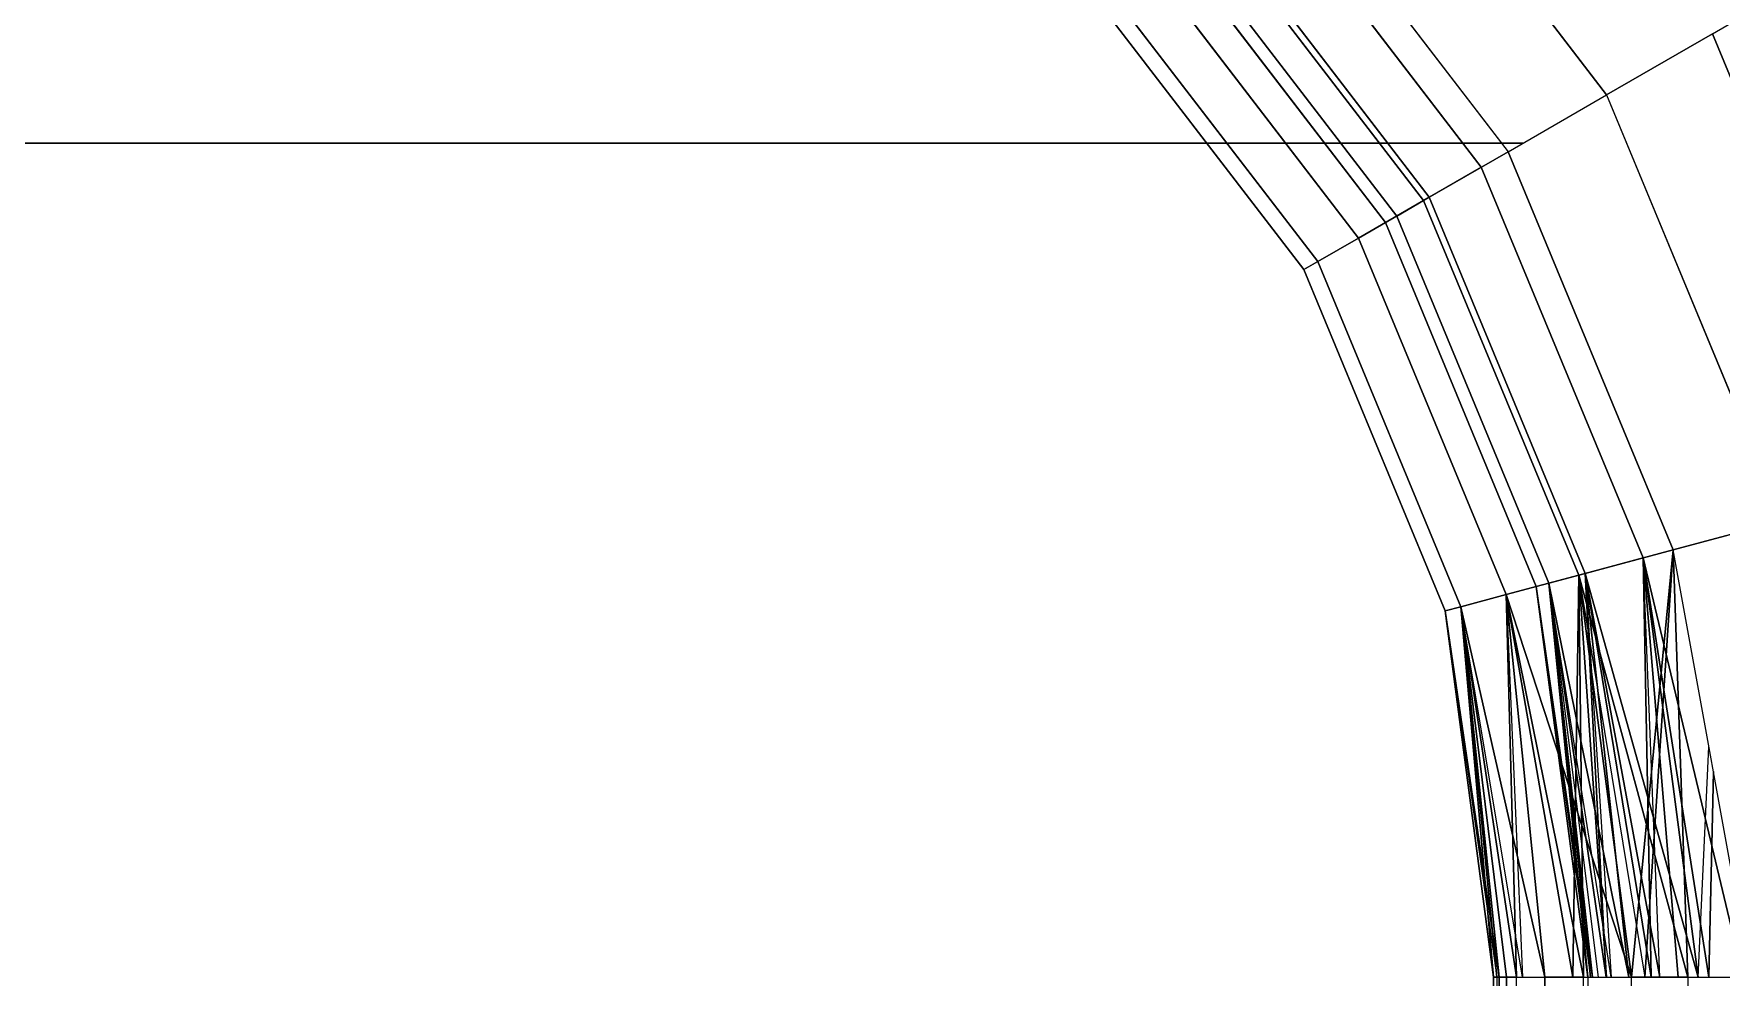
# Model space of a CAD drawing. Header units: centimetres. Extents: x -13467 to 3766, y -437 to 1921.
# Drawn here: x -4207.863 to -4206.074, y 188.8 to 189.8 of the extents above; entities that cross this region are included whole.
import ezdxf

# ---------------------------------------------------------------- set-up
doc = ezdxf.new("R2010")
doc.units = ezdxf.units.CM
doc.layers.add('M-EQPM', color=7, linetype='Continuous', lineweight=9)

# ---------------------------------------------------------------- blocks, each defined once
blk = doc.blocks.new('EQ-04-006 - EQ-04-006_dwg_Agrupar_314-1538746-Sección 1-2')
at = {"layer": 'M-EQPM', "color": 136, "true_color": 0x007f7f}
for p, q in [((-3654.9766, 189.6586), (-3655.2495, 190.0142)), ((-3654.9766, 189.6586), (-3655.2495, 190.0142)), ((-3654.9766, 189.6586), (-3655.2495, 190.0142)), ((-3655.2495, 190.0142), (-3654.9766, 189.6586)), ((-3655.0316, 189.6268), (-3655.2944, 189.9693)), ((-3655.0316, 189.6268), (-3655.2944, 189.9693)), ((-3655.0378, 189.6232), (-3655.2995, 189.9642)), ((-3655.0378, 189.6232), (-3655.2995, 189.9642)), ((-3655.078, 189.6), (-3655.3323, 189.9314)), ((-3655.0662, 189.6068), (-3655.3227, 189.941)), ((-3655.0662, 189.6068), (-3655.3227, 189.941)), ((-3655.1066, 189.5835), (-3655.3556, 189.908)), ((-3655.1066, 189.5835), (-3655.3556, 189.908)), ((-3655.1646, 189.55), (-3655.403, 189.8607)), ((-3655.1499, 189.5585), (-3655.391, 189.8727)), ((-3655.1499, 189.5585), (-3655.391, 189.8727)), ((-3655.0378, 189.6232), (-3654.9481, 189.675)), ((-3654.9481, 189.675), (-3655.0378, 189.6232)), ((-3655.0316, 189.6268), (-3654.9766, 189.6586)), ((-3654.9766, 189.6586), (-3655.0316, 189.6268)), ((-3654.805, 189.2444), (-3654.9766, 189.6586)), ((-3654.805, 189.2444), (-3654.9766, 189.6586)), ((-3654.9766, 189.6586), (-3654.805, 189.2444)), ((-3654.805, 189.2444), (-3654.9766, 189.6586)), ((-3655.0662, 189.6068), (-3655.0316, 189.6268)), ((-3655.0316, 189.6268), (-3655.0662, 189.6068)), ((-3654.8664, 189.228), (-3655.0316, 189.6268)), ((-3654.8664, 189.228), (-3655.0316, 189.6268)), ((-3655.1066, 189.5835), (-3655.0378, 189.6232)), ((-3655.0378, 189.6232), (-3655.1066, 189.5835)), ((-3654.8733, 189.2261), (-3655.0378, 189.6232)), ((-3654.8733, 189.2261), (-3655.0378, 189.6232)), ((-3655.0662, 189.6068), (-3655.078, 189.6)), ((-3655.078, 189.6), (-3655.0662, 189.6068)), ((-3654.9182, 189.2141), (-3655.078, 189.6)), ((-3654.905, 189.2176), (-3655.0662, 189.6068)), ((-3654.905, 189.2176), (-3655.0662, 189.6068)), ((-3655.1066, 189.5835), (-3655.1499, 189.5585)), ((-3655.1066, 189.5835), (-3655.1499, 189.5585)), ((-3654.9501, 189.2056), (-3655.1066, 189.5835)), ((-3654.9501, 189.2056), (-3655.1066, 189.5835)), ((-3655.1499, 189.5585), (-3655.1646, 189.55)), ((-3655.1646, 189.55), (-3655.1499, 189.5585)), ((-3654.9983, 189.1926), (-3655.1499, 189.5585)), ((-3654.9983, 189.1926), (-3655.1499, 189.5585)), ((-3655.0148, 189.1882), (-3655.1646, 189.55)), ((-3654.8733, 189.2261), (-3654.7733, 189.2529)), ((-3654.7733, 189.2529), (-3654.8733, 189.2261)), ((-3654.7733, 189.2529), (-3654.8031, 188.8)), ((-3654.8031, 188.8), (-3654.7733, 189.2529)), ((-3654.7733, 189.2529), (-3654.8031, 188.8)), ((-3654.7576, 188.8), (-3654.7733, 189.2529)), ((-3654.7733, 189.2529), (-3654.7576, 188.8)), ((-3654.7733, 189.2529), (-3654.7576, 188.8)), ((-3654.7733, 189.2529), (-3654.7576, 188.8)), ((-3654.7576, 188.8), (-3654.7733, 189.2529)), ((-3654.7733, 189.2529), (-3654.7576, 188.8)), ((-3654.8664, 189.228), (-3654.805, 189.2444)), ((-3654.805, 189.2444), (-3654.8664, 189.228)), ((-3654.7465, 188.8), (-3654.805, 189.2444)), ((-3654.805, 189.2444), (-3654.6988, 188.8)), ((-3654.7352, 188.8), (-3654.805, 189.2444)), ((-3654.805, 189.2444), (-3654.7678, 188.8)), ((-3654.805, 189.2444), (-3654.7963, 188.8)), ((-3654.805, 189.2444), (-3654.7352, 188.8)), ((-3654.805, 189.2444), (-3654.6988, 188.8)), ((-3654.9501, 189.2056), (-3654.8733, 189.2261)), ((-3654.8733, 189.2261), (-3654.9501, 189.2056)), ((-3654.9182, 189.2141), (-3654.905, 189.2176)), ((-3654.9182, 189.2141), (-3654.905, 189.2176)), ((-3654.905, 189.2176), (-3654.8664, 189.228)), ((-3654.8664, 189.228), (-3654.905, 189.2176)), ((-3654.8587, 188.8), (-3654.905, 189.2176)), ((-3654.905, 189.2176), (-3654.8441, 188.8)), ((-3654.8389, 188.8), (-3654.905, 189.2176)), ((-3654.905, 189.2176), (-3654.8526, 188.8)), ((-3654.905, 189.2176), (-3654.8609, 188.8)), ((-3654.8609, 188.8), (-3654.905, 189.2176)), ((-3654.8733, 189.2261), (-3654.8794, 188.8)), ((-3654.8172, 188.8), (-3654.8733, 189.2261)), ((-3654.8733, 189.2261), (-3654.7576, 188.8)), ((-3654.8733, 189.2261), (-3654.8031, 188.8)), ((-3654.8733, 189.2261), (-3654.8439, 188.8)), ((-3654.8441, 188.8), (-3654.8664, 189.228)), ((-3654.8664, 189.228), (-3654.8201, 188.8)), ((-3654.8664, 189.228), (-3654.7873, 188.8)), ((-3654.8664, 189.228), (-3654.7465, 188.8)), ((-3654.8664, 189.228), (-3654.7963, 188.8)), ((-3654.8664, 189.228), (-3654.8201, 188.8)), ((-3654.8664, 189.228), (-3654.8389, 188.8)), ((-3654.9983, 189.1926), (-3654.9501, 189.2056)), ((-3654.9501, 189.2056), (-3654.9983, 189.1926)), ((-3654.9392, 188.8), (-3654.9501, 189.2056)), ((-3654.9501, 189.2056), (-3654.9092, 188.8)), ((-3654.9501, 189.2056), (-3654.8682, 188.8)), ((-3654.9501, 189.2056), (-3654.8172, 188.8)), ((-3654.9501, 189.2056), (-3654.8794, 188.8)), ((-3654.9501, 189.2056), (-3654.9092, 188.8)), ((-3654.9501, 189.2056), (-3654.9328, 188.8)), ((-3654.9182, 189.2141), (-3654.8637, 188.8)), ((-3654.8587, 188.8), (-3654.9182, 189.2141)), ((-3654.9182, 189.2141), (-3654.8609, 188.8)), ((-3655.0148, 189.1882), (-3654.9983, 189.1926)), ((-3655.0148, 189.1882), (-3654.9983, 189.1926)), ((-3654.9637, 188.8), (-3655.0148, 189.1882)), ((-3654.9575, 188.8), (-3655.0148, 189.1882)), ((-3655.0148, 189.1882), (-3654.9602, 188.8)), ((-3654.9575, 188.8), (-3654.9983, 189.1926)), ((-3654.9983, 189.1926), (-3654.9392, 188.8)), ((-3654.9328, 188.8), (-3654.9983, 189.1926)), ((-3654.9983, 189.1926), (-3654.9499, 188.8)), ((-3654.9983, 189.1926), (-3654.9602, 188.8)), ((-3654.7304, 189.0179), (-3654.7352, 188.8)), ((-3654.7352, 188.8), (-3654.7304, 189.0179)), ((-3654.7352, 188.8), (-3654.7304, 189.0179)), ((-3654.9637, 188.8), (-3654.9637, 186.8)), ((-3654.9575, 188.8), (-3654.9637, 188.8)), ((-3654.9637, 188.8), (-3654.9602, 188.8)), ((-3654.9602, 188.8), (-3654.9637, 186.8)), ((-3654.9499, 188.8), (-3654.9602, 188.8)), ((-3654.9602, 188.8), (-3654.9575, 186.8)), ((-3654.9575, 188.8), (-3654.9392, 188.8)), ((-3654.9575, 188.8), (-3654.9575, 186.8)), ((-3654.9499, 188.8), (-3654.9575, 186.8)), ((-3654.9499, 188.8), (-3654.9392, 186.8))]:
    blk.add_line(p, q, dxfattribs=at)
at = {"layer": 'M-EQPM', "color": 136, "true_color": 0x007f7f, "flags": 128}
for points in [[(-3656.0357, 190.3972), (-3656.4637, 190.5172), (-3656.0192, 190.4586), (-3656.0357, 190.3972), (-3655.6369, 190.2321), (-3655.6051, 190.2871), (-3655.2495, 190.0142), (-3655.2944, 189.9693), (-3655.0316, 189.6268), (-3654.9766, 189.6586), (-3654.805, 189.2444), (-3654.7678, 188.8)], [(-3655.0148, 189.1882), (-3655.1646, 189.55), (-3655.1499, 189.5585), (-3655.391, 189.8727), (-3655.3556, 189.908), (-3655.6802, 190.1571), (-3655.6404, 190.2259), (-3656.0375, 190.3903), (-3656.0107, 190.4904)], [(-3654.7873, 188.8), (-3654.8664, 189.228), (-3654.805, 189.2444), (-3654.9766, 189.6586), (-3655.0316, 189.6268), (-3655.2944, 189.9693), (-3655.2495, 190.0142), (-3655.6051, 190.2871), (-3655.6369, 190.2321), (-3656.0357, 190.3972), (-3656.4637, 190.4764)], [(-3656.4637, 190.4764), (-3656.0192, 190.4586), (-3656.0357, 190.3972), (-3656.0192, 190.4586), (-3655.6051, 190.2871), (-3655.6369, 190.2321), (-3655.2944, 189.9693), (-3655.2495, 190.0142), (-3654.9766, 189.6586), (-3655.0316, 189.6268), (-3654.8664, 189.228), (-3654.8201, 188.8)], [(-3654.8201, 188.8), (-3654.8664, 189.228), (-3655.0316, 189.6268), (-3654.9766, 189.6586), (-3655.2495, 190.0142), (-3655.2944, 189.9693), (-3655.6369, 190.2321), (-3655.6051, 190.2871), (-3656.0192, 190.4586), (-3656.0357, 190.3972), (-3656.4637, 190.4436)], [(-3656.4637, 190.4196), (-3656.046, 190.3586), (-3656.4637, 190.4436), (-3656.0357, 190.3972), (-3655.6369, 190.2321), (-3655.6569, 190.1974), (-3655.3227, 189.941), (-3655.2944, 189.9693), (-3655.0316, 189.6268), (-3655.0662, 189.6068), (-3654.905, 189.2176), (-3654.8526, 188.8)], [(-3654.8389, 188.8), (-3654.905, 189.2176), (-3654.8664, 189.228), (-3655.0316, 189.6268), (-3655.0662, 189.6068), (-3655.3227, 189.941), (-3655.2944, 189.9693), (-3655.6369, 190.2321), (-3655.6569, 190.1974), (-3656.046, 190.3586), (-3656.0357, 190.3972), (-3656.046, 190.3586), (-3656.4637, 190.4436)], [(-3656.4637, 190.4049), (-3656.046, 190.3586), (-3656.4637, 190.4), (-3656.0496, 190.3455), (-3655.6637, 190.1856), (-3655.6569, 190.1974), (-3655.3227, 189.941), (-3655.3323, 189.9314), (-3655.6637, 190.1856), (-3655.6569, 190.1974), (-3655.3227, 189.941), (-3655.6569, 190.1974), (-3655.6369, 190.2321), (-3655.2944, 189.9693), (-3655.3227, 189.941), (-3655.3323, 189.9314), (-3655.078, 189.6), (-3655.0662, 189.6068), (-3654.905, 189.2176), (-3654.9182, 189.2141), (-3654.8609, 188.8)], [(-3655.2262, 190.0374), (-3655.2995, 189.9642), (-3655.6404, 190.2259), (-3655.6802, 190.1571), (-3656.0581, 190.3136), (-3656.071, 190.2653), (-3655.7051, 190.1138), (-3655.391, 189.8727), (-3655.403, 189.8607), (-3655.7137, 190.099), (-3655.7051, 190.1138), (-3655.6802, 190.1571), (-3655.3556, 189.908), (-3655.2995, 189.9642), (-3655.0378, 189.6232), (-3654.9481, 189.675)], [(-3655.5887, 190.3155), (-3655.6404, 190.2259), (-3655.2995, 189.9642), (-3655.3556, 189.908), (-3655.1066, 189.5835), (-3655.1499, 189.5585), (-3654.9983, 189.1926), (-3655.0148, 189.1882)], [(-3655.5887, 190.3155), (-3655.6404, 190.2259), (-3655.2995, 189.9642), (-3655.3556, 189.908), (-3655.1066, 189.5835), (-3655.1499, 189.5585), (-3654.9983, 189.1926), (-3654.9602, 188.8), (-3654.9983, 189.1926), (-3655.0148, 189.1882), (-3654.9602, 188.8), (-3654.9575, 186.8)], [(-3654.9481, 189.675), (-3655.0378, 189.6232), (-3655.2995, 189.9642), (-3655.3556, 189.908), (-3655.6802, 190.1571), (-3655.7051, 190.1138), (-3655.391, 189.8727), (-3655.1499, 189.5585), (-3655.1646, 189.55), (-3655.403, 189.8607), (-3655.391, 189.8727), (-3655.3556, 189.908), (-3655.1066, 189.5835), (-3655.0378, 189.6232), (-3654.8733, 189.2261), (-3654.7733, 189.2529)], [(-3655.2262, 190.0374), (-3655.2995, 189.9642), (-3655.0378, 189.6232), (-3655.1066, 189.5835), (-3654.9501, 189.2056), (-3654.9328, 188.8)], [(-3654.9392, 186.8), (-3654.9499, 188.8), (-3654.9983, 189.1926), (-3654.9501, 189.2056), (-3655.1066, 189.5835), (-3655.0378, 189.6232), (-3655.2995, 189.9642), (-3655.2262, 190.0374)], [(-3654.8587, 188.8), (-3654.905, 189.2176), (-3654.8664, 189.228), (-3655.0316, 189.6268), (-3655.0662, 189.6068), (-3654.905, 189.2176), (-3655.0662, 189.6068), (-3655.078, 189.6), (-3654.9182, 189.2141), (-3655.078, 189.6), (-3655.3323, 189.9314), (-3655.3227, 189.941), (-3655.0662, 189.6068), (-3655.3227, 189.941), (-3655.2944, 189.9693), (-3655.0316, 189.6268), (-3655.0662, 189.6068), (-3655.078, 189.6), (-3655.0662, 189.6068), (-3655.3227, 189.941), (-3655.3323, 189.9314)], [(-3654.8172, 188.8), (-3654.8733, 189.2261), (-3654.9501, 189.2056), (-3655.1066, 189.5835), (-3655.1499, 189.5585), (-3655.1646, 189.55), (-3655.0148, 189.1882), (-3654.9983, 189.1926), (-3655.1499, 189.5585), (-3655.391, 189.8727), (-3655.3556, 189.908), (-3655.1066, 189.5835), (-3655.0378, 189.6232), (-3654.8733, 189.2261), (-3654.7576, 188.8)], [(-3654.8439, 188.8), (-3654.8733, 189.2261), (-3655.0378, 189.6232), (-3654.9481, 189.675)], [(-3654.9092, 188.8), (-3654.9501, 189.2056), (-3654.8733, 189.2261), (-3655.0378, 189.6232), (-3654.9481, 189.675)], [(-3654.9092, 188.8), (-3654.9501, 189.2056), (-3654.9983, 189.1926), (-3655.1499, 189.5585), (-3655.1066, 189.5835), (-3654.9501, 189.2056), (-3654.8682, 188.8)], [(-3654.7576, 188.8), (-3654.8733, 189.2261), (-3654.7733, 189.2529)], [(-3654.7733, 189.2529), (-3654.8733, 189.2261), (-3654.8031, 188.8)], [(-3654.7733, 189.2529), (-3654.8733, 189.2261), (-3654.8031, 188.8)], [(-3654.7963, 188.8), (-3654.8664, 189.228), (-3654.805, 189.2444), (-3654.7352, 188.8)], [(-3654.7465, 188.8), (-3654.805, 189.2444), (-3654.8664, 189.228), (-3654.7465, 188.8)], [(-3654.7963, 188.8), (-3654.805, 189.2444), (-3654.8664, 189.228), (-3654.7963, 188.8)], [(-3654.7678, 188.8), (-3654.805, 189.2444), (-3654.7963, 188.8)], [(-3654.7465, 188.8), (-3654.805, 189.2444), (-3654.6988, 188.8)], [(-3654.8682, 188.8), (-3654.9501, 189.2056), (-3654.8733, 189.2261), (-3654.8172, 188.8)], [(-3654.8794, 188.8), (-3654.9501, 189.2056), (-3654.8733, 189.2261), (-3654.8439, 188.8)], [(-3654.8609, 188.8), (-3654.905, 189.2176), (-3654.9182, 189.2141), (-3654.905, 189.2176), (-3654.9182, 189.2141), (-3654.8587, 188.8)], [(-3654.8587, 188.8), (-3654.905, 189.2176), (-3654.8664, 189.228), (-3654.8441, 188.8)], [(-3654.905, 189.2176), (-3654.8664, 189.228), (-3654.8389, 188.8)], [(-3654.8389, 188.8), (-3654.905, 189.2176), (-3654.8526, 188.8)], [(-3654.8201, 188.8), (-3654.8664, 189.228), (-3654.8441, 188.8)], [(-3654.7873, 188.8), (-3654.8664, 189.228), (-3654.7465, 188.8)], [(-3654.8201, 188.8), (-3654.8664, 189.228), (-3654.8389, 188.8)], [(-3654.9392, 188.8), (-3654.9501, 189.2056), (-3654.9983, 189.1926), (-3654.9392, 188.8)], [(-3654.9328, 188.8), (-3654.9983, 189.1926), (-3654.9501, 189.2056), (-3654.9328, 188.8)], [(-3654.9092, 188.8), (-3654.9501, 189.2056), (-3654.9392, 188.8)], [(-3654.8794, 188.8), (-3654.9501, 189.2056), (-3654.9092, 188.8)], [(-3654.8637, 188.8), (-3654.9182, 189.2141), (-3654.8609, 188.8)], [(-3654.8637, 188.8), (-3654.9182, 189.2141), (-3654.8587, 188.8)], [(-3654.9575, 186.8), (-3654.9575, 188.8), (-3654.9983, 189.1926), (-3655.0148, 189.1882), (-3654.9575, 188.8), (-3655.0148, 189.1882), (-3654.9637, 188.8), (-3654.9575, 188.8), (-3654.9637, 188.8), (-3654.9637, 186.8)], [(-3654.9637, 186.8), (-3654.9637, 188.8), (-3654.9602, 188.8), (-3654.9637, 188.8), (-3655.0148, 189.1882), (-3654.9602, 188.8), (-3654.9575, 186.8)], [(-3654.9392, 188.8), (-3654.9983, 189.1926), (-3654.9575, 188.8), (-3654.9392, 188.8)], [(-3654.9328, 188.8), (-3654.9983, 189.1926), (-3654.9499, 188.8)]]:
    blk.add_lwpolyline(points, dxfattribs=at)
for points in [[(-3655.1646, 189.55), (-3655.403, 189.8607), (-3655.391, 189.8727), (-3655.7051, 190.1138), (-3655.6802, 190.1571), (-3656.0581, 190.3136), (-3656.0375, 190.3903), (-3655.6404, 190.2259), (-3655.6802, 190.1571), (-3655.3556, 189.908), (-3655.391, 189.8727), (-3655.1499, 189.5585)], [(-3654.8441, 188.8), (-3654.905, 189.2176)], [(-3654.8794, 188.8), (-3654.8733, 189.2261)], [(-3654.8172, 188.8), (-3654.9501, 189.2056)]]:
    blk.add_lwpolyline(points, close=True, dxfattribs=at)
blk = doc.blocks.new('EQ-04-006 - EQ-04-006_dwg_Agrupar_317-1538747-Sección 1-2')
at = {"layer": 'M-EQPM', "color": 136, "true_color": 0x007f7f}
for p, q in [((-3655.141, 190.1227), (-3654.8437, 189.7353)), ((-3655.2262, 190.0374), (-3654.9481, 189.675)), ((-3655.2495, 190.0142), (-3654.9766, 189.6586)), ((-3655.2495, 190.0142), (-3654.9766, 189.6586)), ((-3655.2495, 190.0142), (-3654.9766, 189.6586)), ((-3655.2495, 190.0142), (-3654.9766, 189.6586)), ((-3655.2944, 189.9693), (-3655.0316, 189.6268)), ((-3655.2944, 189.9693), (-3655.0316, 189.6268)), ((-3655.2995, 189.9642), (-3655.0378, 189.6232)), ((-3655.2995, 189.9642), (-3655.0378, 189.6232)), ((-3655.3323, 189.9314), (-3655.078, 189.6)), ((-3655.3227, 189.941), (-3655.0662, 189.6068)), ((-3655.3227, 189.941), (-3655.0662, 189.6068)), ((-3655.3556, 189.908), (-3655.1066, 189.5835)), ((-3655.3556, 189.908), (-3655.1066, 189.5835)), ((-3655.403, 189.8607), (-3655.1646, 189.55)), ((-3655.391, 189.8727), (-3655.1499, 189.5585)), ((-3655.391, 189.8727), (-3655.1499, 189.5585)), ((-3654.8437, 189.7353), (-3654.7316, 189.8)), ((-3654.7316, 189.8), (-3654.5318, 189.3176)), ((-3654.9481, 189.675), (-3654.8437, 189.7353)), ((-3654.8437, 189.7353), (-3654.6568, 189.2841)), ((-3655.0378, 189.6232), (-3654.9481, 189.675)), ((-3654.9481, 189.675), (-3655.0378, 189.6232)), ((-3654.9481, 189.675), (-3654.7733, 189.2529)), ((-3655.0316, 189.6268), (-3654.9766, 189.6586)), ((-3654.9766, 189.6586), (-3655.0316, 189.6268)), ((-3654.9766, 189.6586), (-3654.805, 189.2444)), ((-3654.9766, 189.6586), (-3654.805, 189.2444)), ((-3654.805, 189.2444), (-3654.9766, 189.6586)), ((-3654.9766, 189.6586), (-3654.805, 189.2444)), ((-3655.0662, 189.6068), (-3655.0316, 189.6268)), ((-3655.0316, 189.6268), (-3655.0662, 189.6068)), ((-3655.0316, 189.6268), (-3654.8664, 189.228)), ((-3655.0316, 189.6268), (-3654.8664, 189.228)), ((-3655.1066, 189.5835), (-3655.0378, 189.6232)), ((-3655.0378, 189.6232), (-3655.1066, 189.5835)), ((-3655.0378, 189.6232), (-3654.8733, 189.2261)), ((-3655.0378, 189.6232), (-3654.8733, 189.2261)), ((-3655.078, 189.6), (-3655.0662, 189.6068)), ((-3655.078, 189.6), (-3655.0662, 189.6068)), ((-3655.078, 189.6), (-3654.9182, 189.2141)), ((-3655.0662, 189.6068), (-3654.905, 189.2176)), ((-3655.0662, 189.6068), (-3654.905, 189.2176)), ((-3655.1499, 189.5585), (-3655.1066, 189.5835)), ((-3655.1066, 189.5835), (-3655.1499, 189.5585)), ((-3655.1066, 189.5835), (-3654.9501, 189.2056)), ((-3655.1066, 189.5835), (-3654.9501, 189.2056)), ((-3655.1499, 189.5585), (-3655.1646, 189.55)), ((-3655.1646, 189.55), (-3655.1499, 189.5585)), ((-3655.1499, 189.5585), (-3654.9983, 189.1926)), ((-3655.1499, 189.5585), (-3654.9983, 189.1926)), ((-3655.1646, 189.55), (-3655.0148, 189.1882)), ((-3654.7733, 189.2529), (-3654.6568, 189.2841)), ((-3654.8733, 189.2261), (-3654.7733, 189.2529)), ((-3654.7733, 189.2529), (-3654.8733, 189.2261)), ((-3654.8172, 188.8), (-3654.7733, 189.2529)), ((-3654.7576, 188.8), (-3654.7733, 189.2529)), ((-3654.7576, 188.8), (-3654.7733, 189.2529)), ((-3654.6907, 188.8), (-3654.7733, 189.2529)), ((-3654.7733, 189.2529), (-3654.7576, 188.8)), ((-3654.7733, 189.2529), (-3654.7576, 188.8)), ((-3654.8664, 189.228), (-3654.805, 189.2444)), ((-3654.805, 189.2444), (-3654.8664, 189.228)), ((-3654.6988, 188.8), (-3654.805, 189.2444)), ((-3654.7465, 188.8), (-3654.805, 189.2444)), ((-3654.7873, 188.8), (-3654.805, 189.2444)), ((-3654.7465, 188.8), (-3654.805, 189.2444)), ((-3654.805, 189.2444), (-3654.7465, 188.8)), ((-3654.6988, 188.8), (-3654.805, 189.2444)), ((-3654.9501, 189.2056), (-3654.8733, 189.2261)), ((-3654.8733, 189.2261), (-3654.9501, 189.2056)), ((-3654.905, 189.2176), (-3654.9182, 189.2141)), ((-3654.9182, 189.2141), (-3654.905, 189.2176)), ((-3654.905, 189.2176), (-3654.8664, 189.228)), ((-3654.8664, 189.228), (-3654.905, 189.2176)), ((-3654.8201, 188.8), (-3654.905, 189.2176)), ((-3654.8441, 188.8), (-3654.905, 189.2176)), ((-3654.8587, 188.8), (-3654.905, 189.2176)), ((-3654.8636, 188.8), (-3654.905, 189.2176)), ((-3654.8441, 188.8), (-3654.905, 189.2176)), ((-3654.8587, 188.8), (-3654.905, 189.2176)), ((-3654.905, 189.2176), (-3654.8587, 188.8)), ((-3654.7576, 188.8), (-3654.8733, 189.2261)), ((-3654.8172, 188.8), (-3654.8733, 189.2261)), ((-3654.8682, 188.8), (-3654.8733, 189.2261)), ((-3654.8172, 188.8), (-3654.8733, 189.2261)), ((-3654.7465, 188.8), (-3654.8664, 189.228)), ((-3654.7873, 188.8), (-3654.8664, 189.228)), ((-3654.8201, 188.8), (-3654.8664, 189.228)), ((-3654.8441, 188.8), (-3654.8664, 189.228)), ((-3654.8201, 188.8), (-3654.8664, 189.228)), ((-3654.7873, 188.8), (-3654.8664, 189.228)), ((-3654.9501, 189.2056), (-3654.9983, 189.1926)), ((-3654.9501, 189.2056), (-3654.9983, 189.1926)), ((-3654.8172, 188.8), (-3654.9501, 189.2056)), ((-3654.8682, 188.8), (-3654.9501, 189.2056)), ((-3654.9092, 188.8), (-3654.9501, 189.2056)), ((-3654.9392, 188.8), (-3654.9501, 189.2056)), ((-3654.9092, 188.8), (-3654.9501, 189.2056)), ((-3654.8682, 188.8), (-3654.9501, 189.2056)), ((-3654.8636, 188.8), (-3654.9182, 189.2141)), ((-3654.8587, 188.8), (-3654.9182, 189.2141)), ((-3654.8636, 188.8), (-3654.9182, 189.2141)), ((-3654.9983, 189.1926), (-3655.0148, 189.1882)), ((-3655.0148, 189.1882), (-3654.9983, 189.1926)), ((-3654.9636, 188.8), (-3655.0148, 189.1882)), ((-3654.9575, 188.8), (-3655.0148, 189.1882)), ((-3655.0148, 189.1882), (-3654.9636, 188.8)), ((-3654.9092, 188.8), (-3654.9983, 189.1926)), ((-3654.9392, 188.8), (-3654.9983, 189.1926)), ((-3654.9575, 188.8), (-3654.9983, 189.1926)), ((-3654.9636, 188.8), (-3654.9983, 189.1926)), ((-3654.9575, 188.8), (-3654.9983, 189.1926)), ((-3654.9392, 188.8), (-3654.9983, 189.1926)), ((-3654.7465, 188.8), (-3654.7352, 189.0443)), ((-3654.7465, 188.8), (-3654.7352, 189.0443)), ((-3654.7465, 188.8), (-3654.7352, 189.0443)), ((-3654.9636, 188.8), (-3654.9637, 186.8)), ((-3654.9637, 186.8), (-3654.9575, 188.8)), ((-3654.9575, 186.8), (-3654.9636, 188.8)), ((-3654.9575, 188.8), (-3654.9636, 188.8)), ((-3654.9636, 188.8), (-3654.9575, 188.8)), ((-3654.9392, 188.8), (-3654.9575, 188.8)), ((-3654.9575, 186.8), (-3654.9575, 188.8)), ((-3654.9575, 188.8), (-3654.9392, 188.8)), ((-3654.9575, 188.8), (-3654.9575, 186.8)), ((-3654.9392, 186.8), (-3654.9392, 188.8)), ((-3654.9392, 188.8), (-3654.9092, 188.8)), ((-3654.9092, 186.8), (-3654.9092, 188.8)), ((-3654.9092, 188.8), (-3654.8682, 188.8)), ((-3654.8682, 186.8), (-3654.8682, 188.8)), ((-3654.8682, 188.8), (-3654.8172, 188.8)), ((-3654.8636, 188.8), (-3654.8637, 186.8)), ((-3654.8172, 186.8), (-3654.8172, 188.8)), ((-3654.8172, 188.8), (-3654.7576, 188.8)), ((-3654.7576, 188.8), (-3654.7576, 186.8)), ((-3654.7576, 188.8), (-3654.6907, 188.8))]:
    blk.add_line(p, q, dxfattribs=at)
at = {"layer": 'M-EQPM', "color": 136, "true_color": 0x007f7f, "flags": 128}
for points in [[(-3654.5151, 189.925), (-3654.6195, 189.8647), (-3654.4068, 189.3511), (-3654.5318, 189.3176), (-3654.7316, 189.8), (-3654.6195, 189.8647), (-3654.9579, 190.3057), (-3654.8727, 190.391), (-3655.3387, 190.7486), (-3655.2869, 190.8382), (-3655.8545, 191.0734), (-3655.834, 191.1501), (-3656.4637, 191.2455), (-3655.821, 191.1984), (-3656.4637, 191.2755), (-3656.4637, 191.2455), (-3672.4637, 191.2455)], [(-3654.5318, 189.3176), (-3654.7316, 189.8), (-3654.6195, 189.8647), (-3654.9579, 190.3057), (-3654.8727, 190.391), (-3655.3387, 190.7486), (-3655.2869, 190.8382), (-3655.8545, 191.0734), (-3656.4637, 191.2045), (-3655.8545, 191.0734), (-3655.834, 191.1501), (-3656.4637, 191.2045), (-3672.4637, 191.2045), (-3672.4637, 191.1536), (-3672.4637, 191.0939)], [(-3655.2262, 190.0374), (-3654.9481, 189.675), (-3655.0378, 189.6232), (-3654.8733, 189.2261), (-3654.9501, 189.2056), (-3654.9392, 188.8), (-3654.9983, 189.1926), (-3655.0148, 189.1882), (-3655.1646, 189.55), (-3655.403, 189.8607)], [(-3655.391, 189.8727), (-3655.1499, 189.5585), (-3655.1646, 189.55), (-3655.1499, 189.5585), (-3654.9983, 189.1926), (-3654.9501, 189.2056), (-3655.1066, 189.5835), (-3655.0378, 189.6232), (-3655.2995, 189.9642)], [(-3655.391, 189.8727), (-3655.1499, 189.5585), (-3655.1066, 189.5835), (-3655.3556, 189.908)], [(-3672.4637, 190.573), (-3656.4637, 190.573), (-3656.4637, 190.6455), (-3655.9795, 190.6069), (-3656.0107, 190.4904), (-3655.5887, 190.3155), (-3655.6404, 190.2259), (-3655.2995, 189.9642), (-3655.3556, 189.908), (-3655.1066, 189.5835), (-3655.1499, 189.5585), (-3654.9983, 189.1926), (-3654.9501, 189.2056), (-3655.1066, 189.5835), (-3655.0378, 189.6232), (-3655.2995, 189.9642), (-3655.2262, 190.0374), (-3655.5887, 190.3155), (-3655.5284, 190.42), (-3655.9795, 190.6069), (-3656.4637, 190.7218), (-3672.4637, 190.7218)], [(-3655.946, 190.7319), (-3655.4637, 190.5321), (-3655.5284, 190.42), (-3655.141, 190.1227), (-3655.2262, 190.0374), (-3654.9481, 189.675), (-3655.0378, 189.6232), (-3654.8733, 189.2261), (-3654.9501, 189.2056), (-3654.9392, 188.8), (-3654.9092, 188.8), (-3654.9092, 186.8)], [(-3654.8172, 186.8), (-3654.8172, 188.8), (-3654.8733, 189.2261), (-3654.8682, 188.8), (-3654.8733, 189.2261), (-3654.7733, 189.2529), (-3654.9481, 189.675), (-3654.8437, 189.7353), (-3655.141, 190.1227), (-3655.0495, 190.2142), (-3655.4637, 190.5321)], [(-3654.6568, 189.2841), (-3654.7733, 189.2529), (-3654.9481, 189.675), (-3654.8437, 189.7353), (-3655.141, 190.1227), (-3655.0495, 190.2142), (-3655.4637, 190.5321)], [(-3656.4637, 190.4958), (-3656.0192, 190.4586), (-3655.6051, 190.2871), (-3655.6369, 190.2321), (-3655.2944, 189.9693), (-3655.2495, 190.0142), (-3654.9766, 189.6586), (-3655.0316, 189.6268), (-3654.8664, 189.228), (-3654.805, 189.2444)], [(-3656.4637, 190.4764), (-3656.0357, 190.3972), (-3656.0192, 190.4586), (-3655.6051, 190.2871), (-3655.6369, 190.2321), (-3655.2944, 189.9693), (-3655.2495, 190.0142), (-3654.9766, 189.6586), (-3655.0316, 189.6268), (-3654.8664, 189.228), (-3654.7873, 188.8)], [(-3654.8664, 189.228), (-3654.805, 189.2444), (-3654.9766, 189.6586), (-3655.0316, 189.6268), (-3655.2944, 189.9693), (-3655.2495, 190.0142), (-3655.6051, 190.2871), (-3655.6369, 190.2321), (-3656.0357, 190.3972), (-3656.4637, 190.4436), (-3656.0357, 190.3972), (-3656.4637, 190.4196), (-3656.046, 190.3586), (-3656.4637, 190.4196)], [(-3654.7465, 188.8), (-3654.805, 189.2444), (-3654.9766, 189.6586), (-3655.0316, 189.6268), (-3655.2944, 189.9693), (-3655.2495, 190.0142), (-3655.6051, 190.2871), (-3655.6369, 190.2321), (-3656.0357, 190.3972), (-3656.4637, 190.4436)], [(-3656.4637, 190.4247), (-3656.0357, 190.3972), (-3656.046, 190.3586), (-3655.6569, 190.1974), (-3655.3227, 189.941), (-3655.3323, 189.9314), (-3655.3227, 189.941), (-3655.0662, 189.6068), (-3655.078, 189.6), (-3655.3323, 189.9314), (-3655.3227, 189.941), (-3655.0662, 189.6068), (-3655.078, 189.6), (-3655.0662, 189.6068), (-3654.905, 189.2176), (-3654.8587, 188.8)], [(-3656.4637, 190.4247), (-3656.046, 190.3586), (-3656.0357, 190.3972), (-3655.6369, 190.2321), (-3655.6569, 190.1974), (-3655.3227, 189.941), (-3655.2944, 189.9693), (-3655.0316, 189.6268), (-3655.0662, 189.6068), (-3654.905, 189.2176), (-3654.8664, 189.228), (-3654.905, 189.2176), (-3654.8201, 188.8)], [(-3654.8201, 188.8), (-3654.8664, 189.228), (-3655.0316, 189.6268), (-3655.0662, 189.6068), (-3655.3227, 189.941), (-3655.2944, 189.9693), (-3655.6369, 190.2321), (-3655.6569, 190.1974), (-3656.046, 190.3586), (-3656.4637, 190.4111)], [(-3655.078, 189.6), (-3654.9182, 189.2141), (-3654.905, 189.2176), (-3655.0662, 189.6068), (-3654.905, 189.2176), (-3654.8664, 189.228), (-3655.0316, 189.6268), (-3655.0662, 189.6068), (-3655.3227, 189.941)], [(-3655.2944, 189.9693), (-3655.0316, 189.6268), (-3655.0662, 189.6068), (-3655.078, 189.6), (-3655.3323, 189.9314)], [(-3654.9481, 189.675), (-3655.0378, 189.6232), (-3655.2995, 189.9642), (-3655.3556, 189.908), (-3655.6802, 190.1571), (-3655.7051, 190.1138), (-3656.071, 190.2653), (-3656.4637, 190.3035)], [(-3656.0754, 190.2489), (-3656.071, 190.2653), (-3655.7051, 190.1138), (-3655.6802, 190.1571), (-3655.3556, 189.908), (-3655.2995, 189.9642), (-3655.0378, 189.6232), (-3654.9481, 189.675)], [(-3654.7733, 189.2529), (-3654.8733, 189.2261), (-3655.0378, 189.6232), (-3655.1066, 189.5835), (-3655.3556, 189.908), (-3655.391, 189.8727), (-3655.7051, 190.1138), (-3655.7137, 190.099), (-3656.0754, 190.2489)], [(-3654.7316, 189.8), (-3654.8437, 189.7353), (-3654.6568, 189.2841), (-3654.6182, 188.8), (-3654.6182, 186.8)], [(-3654.7316, 189.8), (-3654.8437, 189.7353), (-3654.6568, 189.2841)], [(-3654.8441, 188.8), (-3654.905, 189.2176), (-3654.9182, 189.2141), (-3655.078, 189.6)], [(-3654.9092, 188.8), (-3654.9501, 189.2056), (-3654.9983, 189.1926), (-3655.0148, 189.1882), (-3655.1646, 189.55), (-3655.1499, 189.5585), (-3654.9983, 189.1926), (-3654.9392, 188.8)], [(-3654.5419, 186.8), (-3654.5419, 188.8), (-3654.6182, 188.8), (-3654.6907, 188.8), (-3654.6568, 189.2841), (-3654.6907, 188.8), (-3654.7733, 189.2529), (-3654.6568, 189.2841)], [(-3654.6182, 186.8), (-3654.6182, 188.8), (-3654.6907, 188.8), (-3654.7733, 189.2529), (-3654.7576, 188.8), (-3654.8172, 188.8), (-3654.7733, 189.2529), (-3654.8172, 188.8), (-3654.8733, 189.2261), (-3654.7733, 189.2529), (-3654.7576, 188.8)], [(-3654.7576, 188.8), (-3654.8733, 189.2261), (-3654.7733, 189.2529)], [(-3654.7873, 188.8), (-3654.805, 189.2444), (-3654.8664, 189.228)], [(-3654.805, 189.2444), (-3654.8664, 189.228), (-3654.8201, 188.8)], [(-3654.7873, 188.8), (-3654.805, 189.2444), (-3654.7465, 188.8)], [(-3654.6988, 188.8), (-3654.805, 189.2444), (-3654.7465, 188.8)], [(-3654.8172, 188.8), (-3654.8733, 189.2261), (-3654.9501, 189.2056), (-3654.8682, 188.8)], [(-3654.8441, 188.8), (-3654.905, 189.2176), (-3654.9182, 189.2141), (-3654.905, 189.2176)], [(-3654.8441, 188.8), (-3654.8664, 189.228), (-3654.905, 189.2176), (-3654.8441, 188.8)], [(-3654.8587, 188.8), (-3654.905, 189.2176), (-3654.8636, 188.8)], [(-3654.8587, 188.8), (-3654.905, 189.2176), (-3654.8636, 188.8)], [(-3654.8441, 188.8), (-3654.905, 189.2176), (-3654.8201, 188.8)], [(-3654.8172, 188.8), (-3654.8733, 189.2261), (-3654.7576, 188.8)], [(-3654.8441, 188.8), (-3654.8664, 189.228), (-3654.8201, 188.8)], [(-3654.8201, 188.8), (-3654.8664, 189.228), (-3654.7873, 188.8)], [(-3654.7873, 188.8), (-3654.8664, 189.228), (-3654.7465, 188.8)], [(-3654.7873, 188.8), (-3654.8664, 189.228), (-3654.7465, 188.8)], [(-3654.9092, 186.8), (-3654.9092, 188.8), (-3654.9501, 189.2056), (-3654.8682, 188.8), (-3654.9092, 188.8), (-3654.9501, 189.2056), (-3654.8682, 188.8), (-3654.8172, 188.8), (-3654.7576, 188.8), (-3654.7576, 186.8)], [(-3654.9092, 188.8), (-3654.9501, 189.2056), (-3654.8682, 188.8)], [(-3654.9637, 188.8), (-3655.0148, 189.1882), (-3654.9983, 189.1926), (-3654.9575, 188.8), (-3655.0148, 189.1882), (-3654.9575, 188.8), (-3654.9983, 189.1926), (-3654.9392, 188.8)], [(-3654.9392, 186.8), (-3654.9392, 188.8), (-3654.9983, 189.1926), (-3654.9575, 188.8), (-3654.9983, 189.1926), (-3654.9636, 188.8), (-3654.9983, 189.1926), (-3655.0148, 189.1882), (-3654.9637, 188.8), (-3654.9575, 188.8), (-3654.9575, 186.8)]]:
    blk.add_lwpolyline(points, dxfattribs=at)
for points in [[(-3655.403, 189.8607), (-3655.391, 189.8727), (-3655.403, 189.8607), (-3655.1646, 189.55), (-3655.1499, 189.5585), (-3655.1066, 189.5835), (-3654.9501, 189.2056), (-3654.9983, 189.1926), (-3655.1499, 189.5585), (-3655.391, 189.8727), (-3655.7051, 190.1138), (-3655.7137, 190.099)], [(-3655.391, 189.8727), (-3655.1499, 189.5585), (-3655.1066, 189.5835), (-3654.9501, 189.2056), (-3654.8733, 189.2261), (-3655.0378, 189.6232), (-3655.1066, 189.5835), (-3655.3556, 189.908)], [(-3654.8172, 188.8), (-3654.9501, 189.2056)], [(-3654.8636, 188.8), (-3654.9182, 189.2141)], [(-3654.8587, 188.8), (-3654.9182, 189.2141)], [(-3654.9092, 188.8), (-3654.9983, 189.1926)]]:
    blk.add_lwpolyline(points, close=True, dxfattribs=at)
blk = doc.blocks.new('EQ-04-006 - EQ-04-006_dwg_011_ENZUNCHADOR_dwg-1538751-Sección 1-2')
for name in ['EQ-04-006 - EQ-04-006_dwg_Agrupar_314-1538746-Sección 1-2', 'EQ-04-006 - EQ-04-006_dwg_Agrupar_317-1538747-Sección 1-2']:
    blk.add_blockref(name, (0, 0))
blk = doc.blocks.new('EQ-04-006 - EQ-04-006_dwg-1538743-Sección 1-2')
blk.add_blockref('EQ-04-006 - EQ-04-006_dwg_011_ENZUNCHADOR_dwg-1538751-Sección 1-2', (0, 0))
blk = doc.blocks.new('EQ-04-006 - EQ-04-006-1538756-Sección 1-2')
blk.add_blockref('EQ-04-006 - EQ-04-006_dwg-1538743-Sección 1-2', (0, 0))
blk = doc.blocks.new('EQ-05-014 - EQ-05-014_dwg_Agrupar_514-1555421-Sección 1-2')
at = {"layer": 'M-EQPM', "color": 1, "true_color": 0xff0000}
for p, q in [((-3654.9325, 189.684), (-3673.9948, 189.684)), ((-3654.9325, 189.684), (-3673.9948, 189.684)), ((-3673.9948, 189.684), (-3654.9325, 189.684))]:
    blk.add_line(p, q, dxfattribs=at)
blk = doc.blocks.new('EQ-05-014 - EQ-05-014_dwg-1555392-Sección 1-2')
blk.add_blockref('EQ-05-014 - EQ-05-014_dwg_Agrupar_514-1555421-Sección 1-2', (0, 0))
blk = doc.blocks.new('EQ-05-014 - EQ-05-014-1555424-Sección 1-2')
blk.add_blockref('EQ-05-014 - EQ-05-014_dwg-1555392-Sección 1-2', (0, 0))
blk = doc.blocks.new('PQ_RVR_MEP-01_ZZ_ZZ_MO_T_A_rvt-2-Sección 1-2')
at = {"layer": 'M-EQPM', "lineweight": 9}
for name in ['EQ-04-006 - EQ-04-006-1538756-Sección 1-2', 'EQ-05-014 - EQ-05-014-1555424-Sección 1-2']:
    blk.add_blockref(name, (0, 0), dxfattribs=at)

msp = doc.modelspace()

# ---------------------------------------------------------------- block references
at = {"lineweight": 5}
msp.add_blockref('PQ_RVR_MEP-01_ZZ_ZZ_MO_T_A_rvt-2-Sección 1-2', (-551.352, 0), dxfattribs=at)

doc.saveas('drawing.dxf')
